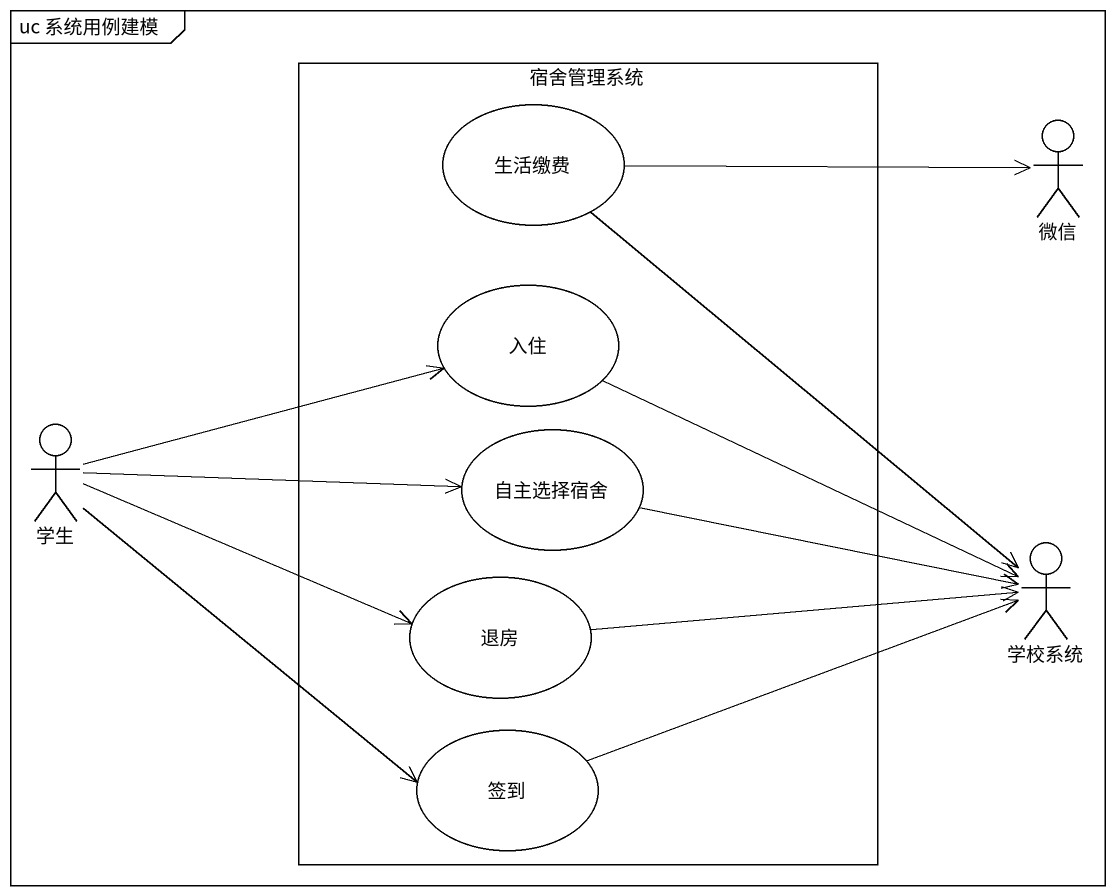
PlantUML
@startuml
mainframe uc 系统用例建模
rectangle 宿舍管理系统 {
  usecase 生活缴费
  usecase 入住
  usecase 自主选择宿舍
  usecase 退房
  usecase 签到
}
actor 微信
actor 学生
actor 学校系统
生活缴费 -right-> 微信
生活缴费 --> 学校系统
入住 -right-> 学校系统
学生 -right-> 入住
学生 -right-> 自主选择宿舍
学生 -right-> 退房
学生 --> 签到
自主选择宿舍 -right-> 学校系统
退房 -right-> 学校系统
签到 -right-> 学校系统
@enduml
